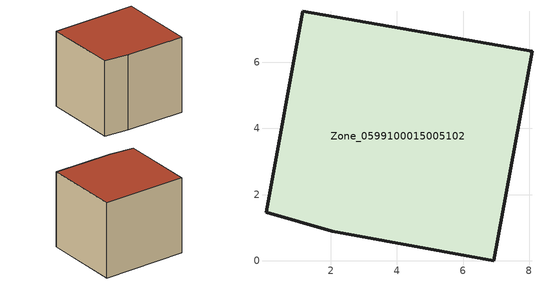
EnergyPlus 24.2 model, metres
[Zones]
Zone_0599100015005102
 floor ground (C_G): 0.04,1.47 1.15,7.54 8.09,6.34 6.93,0 2.04,0.9 z0.95
 wall outside (C_F): 6.93,0 8.09,6.34 1.15,7.54 0.04,1.47 2.04,0.9 6.93,0 z0.95:7.31
 roof outside (C_R): 8.09,6.34 1.15,7.54 0.04,1.47 2.04,0.9 6.93,0 z7.31
[BUILDING]
Pand.0599100015005102: North Axis=0; Terrain=City; Loads Convergence Tolerance Value=0.04; Temperature Convergence Tolerance Value=0.4; Solar Distribution=FullExterior; Maximum Number of Warmup Days=25; Minimum Number of Warmup Days=1
[Site:Location]
Rotterdam.The.Hague.AP_ZH_NLD Design_Conditions: Latitude=51.96; Longitude=4.45; Time Zone=1; Elevation=-4.5
[SITE:GROUNDTEMPERATURE:BUILDINGSURFACE]
18, 18, 18, 18, 18, 18, 18, 18, 18, 18, 18, 18
[MATERIAL] Thermal Absorptance=0.9; Solar Absorptance=0.7; Visible Absorptance=0.7
Name | Roughness | Thickness | Conductivity | Density | Specific Heat
G.TC.1946-1964 | MediumSmooth | 0.15 | 1 | 540 | 1210
F.TC.1946-1964 | Rough | 0.3 | 0.857143 | 1920 | 840
R.TC.1946-1964 | MediumRough | 0.2 | 0.235294 | 1500 | 1000
[CONSTRUCTION]
C_G: G.TC.1946-1964
C_F: F.TC.1946-1964
C_R: R.TC.1946-1964
[ZONE]
Zone_0599100015005102: Type=1; Multiplier=1; Ceiling Height=Autocalculate; Volume=Autocalculate; Floor Area=autocalculate; Part of Total Floor Area=Yes
[ZONEINFILTRATION:DESIGNFLOWRATE]
Infil_Zone_0599100015005102: Zone or ZoneList or Space or SpaceList=Zone_0599100015005102; Schedule=AlwaysOn; Design Flow Rate Calculation Method=Flow/Area; Flow Rate per Floor Area=0.003; Constant Term Coefficient=1; Temperature Term Coefficient=0; Velocity Term Coefficient=0; Velocity Squared Term Coefficient=0
[HVACTEMPLATE:ZONE:IDEALLOADSAIRSYSTEM]
Zone_0599100015005102: Maximum Heating Supply Air Temperature=50; Minimum Cooling Supply Air Temperature=13; Maximum Heating Supply Air Humidity Ratio=0.0156; Minimum Cooling Supply Air Humidity Ratio=0.0077; Heating Limit=NoLimit; Cooling Limit=NoLimit; Dehumidification Control Type=ConstantSensibleHeatRatio; Cooling Sensible Heat Ratio=0.7; Dehumidification Setpoint=60; Humidification Control Type=None; Humidification Setpoint=30; Outdoor Air Method=None; Outdoor Air Flow Rate per Person=0.00944; Outdoor Air Flow Rate per Zone Floor Area=0; Outdoor Air Flow Rate per Zone=0; Demand Controlled Ventilation Type=None; Outdoor Air Economizer Type=NoEconomizer; Heat Recovery Type=None; Sensible Heat Recovery Effectiveness=0.7; Latent Heat Recovery Effectiveness=0.65
[ZONECONTROL:THERMOSTAT]
ThermostatControl_Zone_0599100015005102: Zone or ZoneList=Zone_0599100015005102; Control Type Schedule=DualSetpointControlType; Control 1=Thermostat_Zone_0599100015005102; Temperature Difference Between Cutout And Setpoint=0
[THERMOSTATSETPOINT:DUALSETPOINT]
Thermostat_Zone_0599100015005102: Heating Setpoint Temperature Schedule=HeatingSetpoint_Zone_0599100015005102; Cooling Setpoint Temperature Schedule=CoolingSetpoint_Zone_0599100015005102
[SCHEDULE:COMPACT]
HeatingSetpoint_Zone_0599100015005102: Through: 12/31, For: AllDays, Until: 24:00, 21
CoolingSetpoint_Zone_0599100015005102: Through: 12/31, For: AllDays, Until: 24:00, 24
DualSetpointControlType: Through: 12/31, For: AllDays, Until: 24:00, 4
AlwaysOn: Through: 12/31, For: AllDays, Until: 24:00, 1
